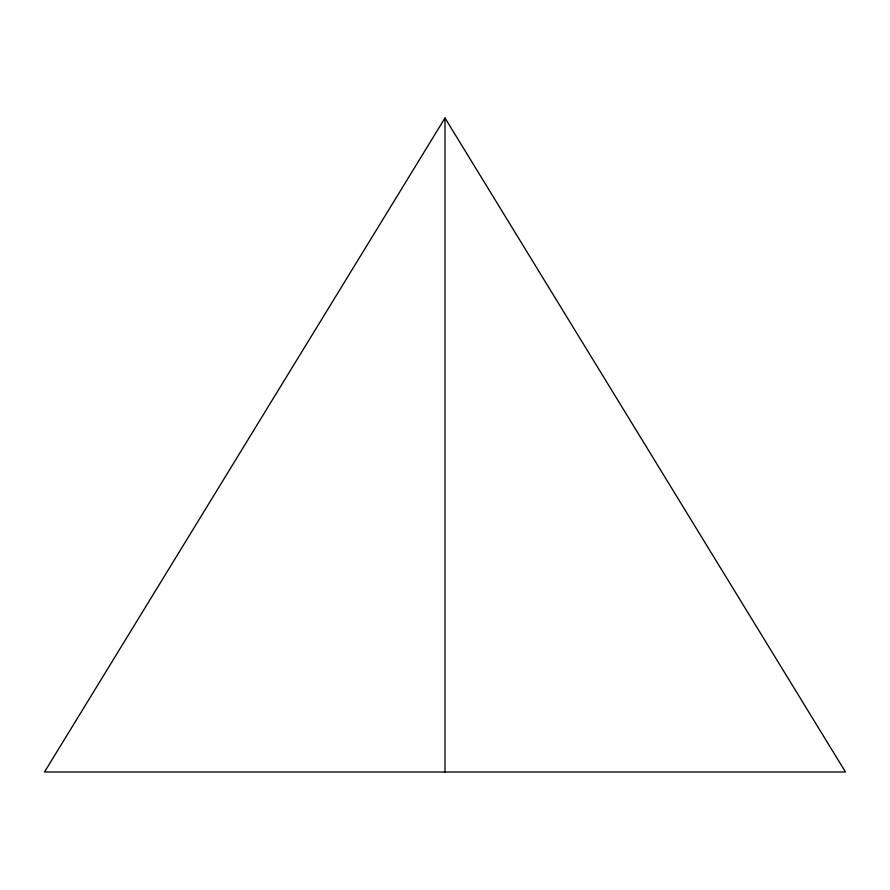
<?xml version="1.0" encoding="UTF-8"?>
<svg xmlns="http://www.w3.org/2000/svg" width="890" height="890" viewBox="0 0 890 890"><rect width="100%" height="100%" fill="white"/><g stroke="black" fill="none" stroke-linecap="round" stroke-linejoin="round"><path stroke-width="1.33" d="M445 117.992L44.5 772.008L845.5 772.008L445 117.992L445 772.008"/></g></svg>
